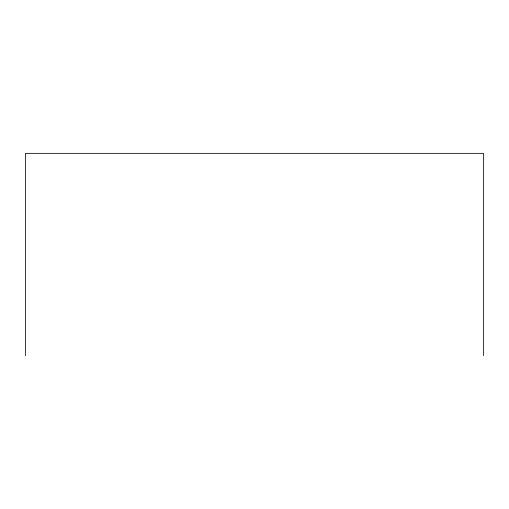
<?xml version="1.0" encoding="UTF-8"?>
<svg xmlns="http://www.w3.org/2000/svg" width="509" height="509" viewBox="0 0 509 509"><rect width="100%" height="100%" fill="white"/><g stroke="black" fill="none" stroke-linecap="round" stroke-linejoin="round"><path stroke-width="0.76" d="M483.55 355.645L483.55 153.355L25.45 153.355L25.45 355.645"/></g></svg>
